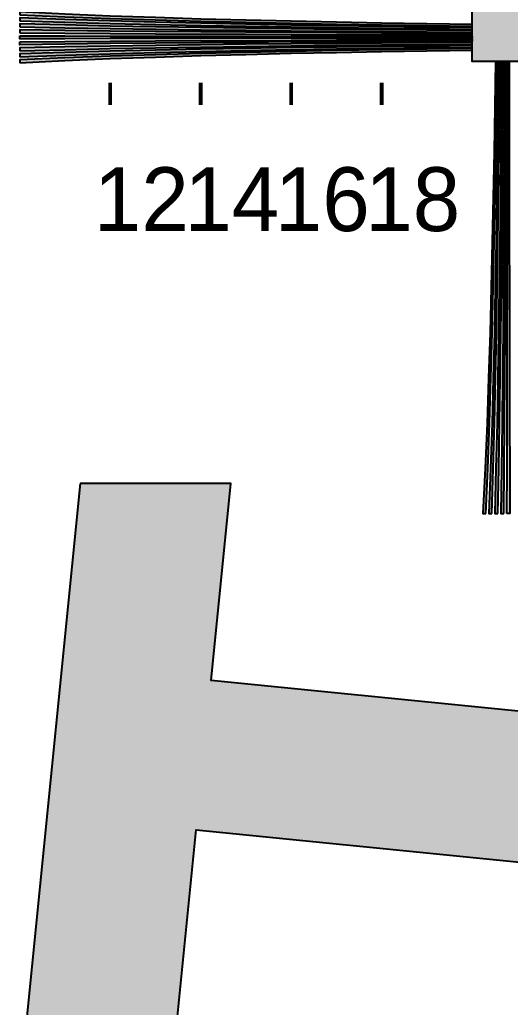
# Model space of a CAD drawing. Header units: millimetres. Extents: x 0 to 420, y 0 to 297.
# Drawn here: x 308.9 to 349.1, y 130.2 to 211.3 of the extents above; entities that cross this region are included whole.
import ezdxf

# ---------------------------------------------------------------- set-up
doc = ezdxf.new("R2010")
doc.units = ezdxf.units.MM
for name, color, linetype in [('LABELS', 7, 'Continuous'), ('PERIPHERY', 7, 'Continuous'), ('SFR', 7, 'Continuous')]:
    doc.layers.add(name, color=color, linetype=linetype)

msp = doc.modelspace()

# ---------------------------------------------------------------- hatches: boundary and pattern name
at = {"layer": 'PERIPHERY', "true_color": 0x000000}
h = msp.add_hatch(color=7, dxfattribs=at)
h.dxf.hatch_style = 1
h.paths.add_polyline_path([(350.972, 207.9), (346.022, 207.9), (346.022, 212.85), (350.972, 212.85), (350.972, 207.9)])
h = msp.add_hatch(color=7, dxfattribs=at)
h.dxf.hatch_style = 1
h.paths.add_polyline_path([(308.897, 211.735), (312.609, 211.568), (316.322, 211.426), (320.034, 211.308), (323.747, 211.203), (327.46, 211.117), (331.172, 211.042), (334.885, 210.968), (338.597, 210.912), (342.31, 210.857), (346.022, 210.807), (346.022, 210.931), (342.31, 210.987), (338.597, 211.048), (334.885, 211.116), (331.172, 211.197), (327.46, 211.283), (323.747, 211.382), (320.034, 211.5), (316.322, 211.63), (312.609, 211.791), (308.897, 211.983), (308.897, 211.735)])
h = msp.add_hatch(color=7, dxfattribs=at)
h.dxf.hatch_style = 1
h.paths.add_polyline_path([(308.897, 211.24), (312.609, 211.116), (316.322, 211.011), (320.034, 210.925), (323.747, 210.851), (327.46, 210.789), (331.172, 210.733), (334.885, 210.677), (338.597, 210.634), (342.31, 210.597), (346.022, 210.56), (346.022, 210.683), (342.31, 210.727), (338.597, 210.77), (334.885, 210.825), (331.172, 210.887), (327.46, 210.949), (323.747, 211.03), (320.034, 211.116), (316.322, 211.221), (312.609, 211.339), (308.897, 211.487), (308.897, 211.24)])
h = msp.add_hatch(color=7, dxfattribs=at)
h.dxf.hatch_style = 1
h.paths.add_polyline_path([(308.897, 210.745), (312.609, 210.665), (316.322, 210.603), (320.034, 210.547), (323.747, 210.498), (327.46, 210.454), (331.172, 210.423), (334.885, 210.386), (338.597, 210.362), (342.31, 210.337), (346.022, 210.312), (346.022, 210.436), (342.31, 210.467), (338.597, 210.498), (334.885, 210.535), (331.172, 210.578), (327.46, 210.622), (323.747, 210.677), (320.034, 210.733), (316.322, 210.807), (312.609, 210.894), (308.897, 210.993), (308.897, 210.745)])
h = msp.add_hatch(color=7, dxfattribs=at)
h.dxf.hatch_style = 1
h.paths.add_polyline_path([(308.897, 210.25), (312.609, 210.219), (316.322, 210.188), (320.034, 210.163), (323.747, 210.145), (327.46, 210.126), (331.172, 210.114), (334.885, 210.095), (338.597, 210.083), (342.31, 210.077), (346.022, 210.064), (346.022, 210.188), (342.31, 210.206), (338.597, 210.225), (334.885, 210.244), (331.172, 210.268), (327.46, 210.293), (323.747, 210.318), (320.034, 210.355), (316.322, 210.392), (312.609, 210.442), (308.897, 210.497), (308.897, 210.25)])
h = msp.add_hatch(color=7, dxfattribs=at)
h.dxf.hatch_style = 1
h.paths.add_polyline_path([(308.897, 210.003), (312.609, 209.99), (316.322, 209.984), (320.034, 209.972), (323.747, 209.965), (327.46, 209.959), (331.172, 209.959), (334.885, 209.953), (338.597, 209.947), (342.31, 209.947), (346.022, 209.941), (346.022, 209.817), (342.31, 209.811), (338.597, 209.811), (334.885, 209.805), (331.172, 209.805), (327.46, 209.799), (323.747, 209.793), (320.034, 209.787), (316.322, 209.774), (312.609, 209.768), (308.897, 209.756), (308.897, 210.003)])
h = msp.add_hatch(color=7, dxfattribs=at)
h.dxf.hatch_style = 1
h.paths.add_polyline_path([(308.897, 209.508), (312.609, 209.539), (316.322, 209.57), (320.034, 209.594), (323.747, 209.613), (327.46, 209.631), (331.172, 209.65), (334.885, 209.663), (338.597, 209.675), (342.31, 209.681), (346.022, 209.694), (346.022, 209.57), (342.31, 209.552), (338.597, 209.533), (334.885, 209.514), (331.172, 209.496), (327.46, 209.465), (323.747, 209.44), (320.034, 209.403), (316.322, 209.366), (312.609, 209.316), (308.897, 209.26), (308.897, 209.508)])
h = msp.add_hatch(color=7, dxfattribs=at)
h.dxf.hatch_style = 1
h.paths.add_polyline_path([(308.897, 208.765), (312.609, 208.864), (316.322, 208.951), (320.034, 209.025), (323.747, 209.081), (327.46, 209.136), (331.172, 209.186), (334.885, 209.223), (338.597, 209.26), (342.31, 209.291), (346.022, 209.323), (346.022, 209.446), (342.31, 209.421), (338.597, 209.397), (334.885, 209.372), (331.172, 209.341), (327.46, 209.304), (323.747, 209.261), (320.034, 209.211), (316.322, 209.155), (312.609, 209.094), (308.897, 209.013), (308.897, 208.765)])
h = msp.add_hatch(color=7, dxfattribs=at)
h.dxf.hatch_style = 1
h.paths.add_polyline_path([(308.897, 208.27), (312.609, 208.419), (316.322, 208.536), (320.034, 208.641), (323.747, 208.728), (327.46, 208.808), (331.172, 208.877), (334.885, 208.932), (338.597, 208.988), (342.31, 209.031), (346.022, 209.074), (346.022, 209.198), (342.31, 209.161), (338.597, 209.124), (334.885, 209.081), (331.172, 209.031), (327.46, 208.969), (323.747, 208.907), (320.034, 208.833), (316.322, 208.747), (312.609, 208.641), (308.897, 208.518), (308.897, 208.27)])
h = msp.add_hatch(color=7, dxfattribs=at)
h.dxf.hatch_style = 1
h.paths.add_polyline_path([(308.897, 207.775), (312.609, 207.967), (316.322, 208.128), (320.034, 208.258), (323.747, 208.375), (327.46, 208.474), (331.172, 208.567), (334.885, 208.641), (338.597, 208.71), (342.31, 208.771), (346.022, 208.827), (346.022, 208.951), (342.31, 208.901), (338.597, 208.845), (334.885, 208.79), (331.172, 208.722), (327.46, 208.641), (323.747, 208.555), (320.034, 208.449), (316.322, 208.332), (312.609, 208.19), (308.897, 208.023), (308.897, 207.775)])
h = msp.add_hatch(color=7, dxfattribs=at)
h.dxf.hatch_style = 1
h.paths.add_polyline_path([(347.139, 170.775), (347.306, 174.488), (347.448, 178.2), (347.566, 181.913), (347.671, 185.625), (347.757, 189.338), (347.832, 193.05), (347.906, 196.763), (347.961, 200.475), (348.017, 204.188), (348.067, 207.901), (347.943, 207.901), (347.887, 204.188), (347.825, 200.475), (347.757, 196.763), (347.677, 193.05), (347.591, 189.338), (347.492, 185.625), (347.374, 181.913), (347.244, 178.2), (347.083, 174.488), (346.891, 170.775), (347.139, 170.775)])
h = msp.add_hatch(color=7, dxfattribs=at)
h.dxf.hatch_style = 1
h.paths.add_polyline_path([(347.634, 170.775), (347.757, 174.488), (347.862, 178.2), (347.949, 181.913), (348.023, 185.625), (348.085, 189.338), (348.141, 193.05), (348.197, 196.763), (348.24, 200.475), (348.277, 204.188), (348.314, 207.901), (348.19, 207.901), (348.147, 204.188), (348.104, 200.475), (348.048, 196.763), (347.986, 193.05), (347.924, 189.338), (347.844, 185.625), (347.758, 181.913), (347.653, 178.2), (347.535, 174.488), (347.387, 170.775), (347.634, 170.775)])
h = msp.add_hatch(color=7, dxfattribs=at)
h.dxf.hatch_style = 1
h.paths.add_polyline_path([(348.129, 170.775), (348.209, 174.488), (348.271, 178.2), (348.327, 181.913), (348.376, 185.625), (348.42, 189.338), (348.451, 193.05), (348.488, 196.763), (348.512, 200.475), (348.537, 204.188), (348.562, 207.901), (348.438, 207.901), (348.407, 204.188), (348.376, 200.475), (348.339, 196.763), (348.296, 193.05), (348.252, 189.338), (348.197, 185.625), (348.141, 181.913), (348.067, 178.2), (347.98, 174.488), (347.881, 170.775), (348.129, 170.775)])
h = msp.add_hatch(color=7, dxfattribs=at)
h.dxf.hatch_style = 1
h.paths.add_polyline_path([(348.624, 170.775), (348.655, 174.488), (348.686, 178.2), (348.71, 181.913), (348.729, 185.625), (348.748, 189.338), (348.76, 193.05), (348.779, 196.763), (348.791, 200.475), (348.797, 204.188), (348.81, 207.901), (348.686, 207.901), (348.667, 204.188), (348.649, 200.475), (348.63, 196.763), (348.606, 193.05), (348.581, 189.338), (348.556, 185.625), (348.519, 181.913), (348.482, 178.2), (348.432, 174.488), (348.377, 170.775), (348.624, 170.775)])
h = msp.add_hatch(color=7, dxfattribs=at)
h.dxf.hatch_style = 1
h.paths.add_polyline_path([(348.871, 170.775), (348.884, 174.488), (348.89, 178.2), (348.902, 181.913), (348.908, 185.625), (348.915, 189.338), (348.915, 193.05), (348.921, 196.763), (348.927, 200.475), (348.927, 204.188), (348.933, 207.901), (349.056, 207.901), (349.063, 204.188), (349.063, 200.475), (349.069, 196.763), (349.069, 193.05), (349.075, 189.338), (349.081, 185.625), (349.087, 181.913), (349.1, 178.2), (349.106, 174.488), (349.118, 170.775), (348.871, 170.775)])
at = {"layer": 'SFR', "true_color": 0x000000}
h = msp.add_hatch(color=7, dxfattribs=at)
h.dxf.hatch_style = 1
h.paths.add_polyline_path([(313.847, 173.25), (308.897, 123.749), (321.272, 123.749), (323.379, 144.824), (372.389, 139.922), (370.772, 123.749), (383.147, 123.749), (388.097, 173.249), (375.722, 173.249), (373.615, 152.175), (324.605, 157.076), (326.222, 173.249), (313.847, 173.249), (313.847, 173.25)])

# ---------------------------------------------------------------- linework, layer by layer
at = {"layer": 'PERIPHERY', "color": 250}
for points in [[(350.972, 207.9), (346.022, 207.9), (346.022, 212.85), (350.972, 212.85), (350.972, 207.9)], [(308.897, 211.735), (312.609, 211.568), (316.322, 211.426), (320.034, 211.308), (323.747, 211.203), (327.46, 211.117), (331.172, 211.042), (334.885, 210.968), (338.597, 210.912), (342.31, 210.857), (346.022, 210.807), (346.022, 210.931), (342.31, 210.987), (338.597, 211.048), (334.885, 211.116), (331.172, 211.197), (327.46, 211.283), (323.747, 211.382), (320.034, 211.5), (316.322, 211.63), (312.609, 211.791), (308.897, 211.983), (308.897, 211.735)], [(308.897, 211.24), (312.609, 211.116), (316.322, 211.011), (320.034, 210.925), (323.747, 210.851), (327.46, 210.789), (331.172, 210.733), (334.885, 210.677), (338.597, 210.634), (342.31, 210.597), (346.022, 210.56), (346.022, 210.683), (342.31, 210.727), (338.597, 210.77), (334.885, 210.825), (331.172, 210.887), (327.46, 210.949), (323.747, 211.03), (320.034, 211.116), (316.322, 211.221), (312.609, 211.339), (308.897, 211.487), (308.897, 211.24)], [(308.897, 210.745), (312.609, 210.665), (316.322, 210.603), (320.034, 210.547), (323.747, 210.498), (327.46, 210.454), (331.172, 210.423), (334.885, 210.386), (338.597, 210.362), (342.31, 210.337), (346.022, 210.312), (346.022, 210.436), (342.31, 210.467), (338.597, 210.498), (334.885, 210.535), (331.172, 210.578), (327.46, 210.622), (323.747, 210.677), (320.034, 210.733), (316.322, 210.807), (312.609, 210.894), (308.897, 210.993), (308.897, 210.745)], [(308.897, 210.25), (312.609, 210.219), (316.322, 210.188), (320.034, 210.163), (323.747, 210.145), (327.46, 210.126), (331.172, 210.114), (334.885, 210.095), (338.597, 210.083), (342.31, 210.077), (346.022, 210.064), (346.022, 210.188), (342.31, 210.206), (338.597, 210.225), (334.885, 210.244), (331.172, 210.268), (327.46, 210.293), (323.747, 210.318), (320.034, 210.355), (316.322, 210.392), (312.609, 210.442), (308.897, 210.497), (308.897, 210.25)], [(308.897, 210.003), (312.609, 209.99), (316.322, 209.984), (320.034, 209.972), (323.747, 209.965), (327.46, 209.959), (331.172, 209.959), (334.885, 209.953), (338.597, 209.947), (342.31, 209.947), (346.022, 209.941), (346.022, 209.817), (342.31, 209.811), (338.597, 209.811), (334.885, 209.805), (331.172, 209.805), (327.46, 209.799), (323.747, 209.793), (320.034, 209.787), (316.322, 209.774), (312.609, 209.768), (308.897, 209.756), (308.897, 210.003)], [(308.897, 209.508), (312.609, 209.539), (316.322, 209.57), (320.034, 209.594), (323.747, 209.613), (327.46, 209.631), (331.172, 209.65), (334.885, 209.663), (338.597, 209.675), (342.31, 209.681), (346.022, 209.694), (346.022, 209.57), (342.31, 209.552), (338.597, 209.533), (334.885, 209.514), (331.172, 209.496), (327.46, 209.465), (323.747, 209.44), (320.034, 209.403), (316.322, 209.366), (312.609, 209.316), (308.897, 209.26), (308.897, 209.508)], [(308.897, 208.765), (312.609, 208.864), (316.322, 208.951), (320.034, 209.025), (323.747, 209.081), (327.46, 209.136), (331.172, 209.186), (334.885, 209.223), (338.597, 209.26), (342.31, 209.291), (346.022, 209.323), (346.022, 209.446), (342.31, 209.421), (338.597, 209.397), (334.885, 209.372), (331.172, 209.341), (327.46, 209.304), (323.747, 209.261), (320.034, 209.211), (316.322, 209.155), (312.609, 209.094), (308.897, 209.013), (308.897, 208.765)], [(308.897, 208.27), (312.609, 208.419), (316.322, 208.536), (320.034, 208.641), (323.747, 208.728), (327.46, 208.808), (331.172, 208.877), (334.885, 208.932), (338.597, 208.988), (342.31, 209.031), (346.022, 209.074), (346.022, 209.198), (342.31, 209.161), (338.597, 209.124), (334.885, 209.081), (331.172, 209.031), (327.46, 208.969), (323.747, 208.907), (320.034, 208.833), (316.322, 208.747), (312.609, 208.641), (308.897, 208.518), (308.897, 208.27)], [(308.897, 207.775), (312.609, 207.967), (316.322, 208.128), (320.034, 208.258), (323.747, 208.375), (327.46, 208.474), (331.172, 208.567), (334.885, 208.641), (338.597, 208.71), (342.31, 208.771), (346.022, 208.827), (346.022, 208.951), (342.31, 208.901), (338.597, 208.845), (334.885, 208.79), (331.172, 208.722), (327.46, 208.641), (323.747, 208.555), (320.034, 208.449), (316.322, 208.332), (312.609, 208.19), (308.897, 208.023), (308.897, 207.775)], [(347.139, 170.775), (347.306, 174.488), (347.448, 178.2), (347.566, 181.913), (347.671, 185.625), (347.757, 189.338), (347.832, 193.05), (347.906, 196.763), (347.961, 200.475), (348.017, 204.188), (348.067, 207.901), (347.943, 207.901), (347.887, 204.188), (347.825, 200.475), (347.757, 196.763), (347.677, 193.05), (347.591, 189.338), (347.492, 185.625), (347.374, 181.913), (347.244, 178.2), (347.083, 174.488), (346.891, 170.775), (347.139, 170.775)], [(347.634, 170.775), (347.757, 174.488), (347.862, 178.2), (347.949, 181.913), (348.023, 185.625), (348.085, 189.338), (348.141, 193.05), (348.197, 196.763), (348.24, 200.475), (348.277, 204.188), (348.314, 207.901), (348.19, 207.901), (348.147, 204.188), (348.104, 200.475), (348.048, 196.763), (347.986, 193.05), (347.924, 189.338), (347.844, 185.625), (347.758, 181.913), (347.653, 178.2), (347.535, 174.488), (347.387, 170.775), (347.634, 170.775)], [(348.129, 170.775), (348.209, 174.488), (348.271, 178.2), (348.327, 181.913), (348.376, 185.625), (348.42, 189.338), (348.451, 193.05), (348.488, 196.763), (348.512, 200.475), (348.537, 204.188), (348.562, 207.901), (348.438, 207.901), (348.407, 204.188), (348.376, 200.475), (348.339, 196.763), (348.296, 193.05), (348.252, 189.338), (348.197, 185.625), (348.141, 181.913), (348.067, 178.2), (347.98, 174.488), (347.881, 170.775), (348.129, 170.775)], [(348.624, 170.775), (348.655, 174.488), (348.686, 178.2), (348.71, 181.913), (348.729, 185.625), (348.748, 189.338), (348.76, 193.05), (348.779, 196.763), (348.791, 200.475), (348.797, 204.188), (348.81, 207.901), (348.686, 207.901), (348.667, 204.188), (348.649, 200.475), (348.63, 196.763), (348.606, 193.05), (348.581, 189.338), (348.556, 185.625), (348.519, 181.913), (348.482, 178.2), (348.432, 174.488), (348.377, 170.775), (348.624, 170.775)], [(348.871, 170.775), (348.884, 174.488), (348.89, 178.2), (348.902, 181.913), (348.908, 185.625), (348.915, 189.338), (348.915, 193.05), (348.921, 196.763), (348.927, 200.475), (348.927, 204.188), (348.933, 207.901), (349.056, 207.901), (349.063, 204.188), (349.063, 200.475), (349.069, 196.763), (349.069, 193.05), (349.075, 189.338), (349.081, 185.625), (349.087, 181.913), (349.1, 178.2), (349.106, 174.488), (349.118, 170.775), (348.871, 170.775)]]:
    msp.add_lwpolyline(points, close=True, dxfattribs=at)
at = {"layer": 'PERIPHERY', "color": 250, "lineweight": 35, "const_width": 0.309}
for points in [[(316.322, 206.166), (316.322, 204.31)], [(323.747, 206.166), (323.747, 204.31)], [(331.172, 206.166), (331.172, 204.31)], [(338.597, 206.166), (338.597, 204.31)]]:
    msp.add_lwpolyline(points, dxfattribs=at)
at = {"layer": 'PERIPHERY', "color": 250, "true_color": 0x000000}
for points in [[(350.972, 207.9), (350.972, 212.85), (346.022, 212.85)], [(346.022, 212.85), (346.022, 207.9), (350.972, 207.9)], [(308.897, 211.983), (316.322, 211.426), (320.034, 211.308)], [(308.897, 211.983), (320.034, 211.308), (323.747, 211.203)], [(323.747, 211.203), (312.609, 211.791), (308.897, 211.983)], [(323.747, 211.203), (316.322, 211.63), (312.609, 211.791)], [(323.747, 211.203), (320.034, 211.5), (316.322, 211.63)], [(308.897, 211.487), (308.897, 211.24), (312.609, 211.116)], [(308.897, 211.487), (312.609, 211.116), (316.322, 211.011)], [(308.897, 211.487), (316.322, 211.011), (320.034, 210.925)], [(308.897, 211.487), (320.034, 210.925), (323.747, 210.851)], [(323.747, 210.851), (312.609, 211.339), (308.897, 211.487)], [(308.897, 210.993), (308.897, 210.745), (312.609, 210.665)], [(308.897, 210.993), (312.609, 210.665), (316.322, 210.603)], [(308.897, 210.993), (316.322, 210.603), (320.034, 210.547)], [(308.897, 210.993), (320.034, 210.547), (323.747, 210.498)], [(308.897, 210.993), (323.747, 210.498), (327.46, 210.454)], [(327.46, 210.454), (312.609, 210.894), (308.897, 210.993)], [(323.747, 210.851), (316.322, 211.221), (312.609, 211.339)], [(327.46, 210.454), (316.322, 210.807), (312.609, 210.894)], [(323.747, 210.851), (320.034, 211.116), (316.322, 211.221)], [(327.46, 210.454), (320.034, 210.733), (316.322, 210.807)], [(323.747, 211.203), (323.747, 211.382), (320.034, 211.5)], [(323.747, 210.851), (323.747, 211.03), (320.034, 211.116)], [(323.747, 211.203), (327.46, 211.283), (323.747, 211.382)], [(323.747, 211.203), (331.172, 211.197), (327.46, 211.283)], [(323.747, 211.203), (327.46, 211.117), (331.172, 211.042)], [(323.747, 211.203), (331.172, 211.042), (334.885, 210.968)], [(323.747, 211.203), (334.885, 210.968), (338.597, 210.912)], [(323.747, 211.203), (338.597, 210.912), (342.31, 210.857)], [(323.747, 211.203), (342.31, 210.857), (346.022, 210.807)], [(323.747, 211.203), (346.022, 210.807), (346.022, 210.931)], [(323.747, 211.203), (346.022, 210.931), (342.31, 210.987)], [(323.747, 211.203), (342.31, 210.987), (338.597, 211.048)], [(323.747, 211.203), (338.597, 211.048), (334.885, 211.116)], [(323.747, 211.203), (334.885, 211.116), (331.172, 211.197)], [(323.747, 210.851), (327.46, 210.949), (323.747, 211.03)], [(323.747, 210.851), (331.172, 210.887), (327.46, 210.949)], [(323.747, 210.851), (334.885, 210.825), (331.172, 210.887)], [(323.747, 210.851), (327.46, 210.789), (331.172, 210.733)], [(323.747, 210.851), (331.172, 210.733), (334.885, 210.677)], [(323.747, 210.851), (334.885, 210.677), (338.597, 210.634)], [(323.747, 210.851), (338.597, 210.634), (342.31, 210.597)], [(323.747, 210.851), (342.31, 210.597), (346.022, 210.56)], [(323.747, 210.851), (346.022, 210.56), (346.022, 210.683)], [(323.747, 210.851), (346.022, 210.683), (342.31, 210.727)], [(323.747, 210.851), (342.31, 210.727), (338.597, 210.77)], [(323.747, 210.851), (338.597, 210.77), (334.885, 210.825)], [(308.897, 210.497), (308.897, 210.25), (312.609, 210.219)], [(308.897, 210.497), (312.609, 210.219), (316.322, 210.188)], [(308.897, 210.497), (316.322, 210.188), (320.034, 210.163)], [(308.897, 210.497), (320.034, 210.163), (323.747, 210.145)], [(308.897, 210.497), (323.747, 210.145), (327.46, 210.126)], [(308.897, 210.497), (327.46, 210.126), (331.172, 210.114)], [(308.897, 210.497), (331.172, 210.114), (334.885, 210.095)], [(334.885, 210.095), (312.609, 210.442), (308.897, 210.497)], [(308.897, 210.003), (308.897, 209.756), (312.609, 209.768)], [(308.897, 210.003), (312.609, 209.768), (316.322, 209.774)], [(308.897, 210.003), (316.322, 209.774), (320.034, 209.787)], [(308.897, 210.003), (320.034, 209.787), (323.747, 209.793)], [(308.897, 210.003), (323.747, 209.793), (327.46, 209.799)], [(308.897, 210.003), (327.46, 209.799), (331.172, 209.805)], [(308.897, 210.003), (331.172, 209.805), (334.885, 209.805)], [(308.897, 210.003), (334.885, 209.805), (338.597, 209.811)], [(308.897, 210.003), (338.597, 209.811), (342.31, 209.811)], [(308.897, 210.003), (342.31, 209.811), (346.022, 209.817)], [(346.022, 209.817), (312.609, 209.99), (308.897, 210.003)], [(334.885, 210.095), (316.322, 210.392), (312.609, 210.442)], [(346.022, 209.817), (316.322, 209.984), (312.609, 209.99)], [(334.885, 210.095), (320.034, 210.355), (316.322, 210.392)], [(327.46, 210.454), (323.747, 210.677), (320.034, 210.733)], [(334.885, 210.095), (323.747, 210.318), (320.034, 210.355)], [(327.46, 210.454), (327.46, 210.622), (323.747, 210.677)], [(334.885, 210.095), (327.46, 210.293), (323.747, 210.318)], [(327.46, 210.454), (331.172, 210.578), (327.46, 210.622)], [(327.46, 210.454), (334.885, 210.535), (331.172, 210.578)], [(327.46, 210.454), (338.597, 210.498), (334.885, 210.535)], [(327.46, 210.454), (342.31, 210.467), (338.597, 210.498)], [(327.46, 210.454), (346.022, 210.436), (342.31, 210.467)], [(327.46, 210.454), (331.172, 210.423), (338.597, 210.362)], [(327.46, 210.454), (338.597, 210.362), (342.31, 210.337)], [(327.46, 210.454), (342.31, 210.337), (346.022, 210.312)], [(327.46, 210.454), (346.022, 210.312), (346.022, 210.436)], [(334.885, 210.095), (331.172, 210.268), (327.46, 210.293)], [(331.172, 210.423), (334.885, 210.386), (338.597, 210.362)], [(334.885, 210.095), (334.885, 210.244), (331.172, 210.268)], [(334.885, 210.095), (338.597, 210.225), (334.885, 210.244)], [(334.885, 210.095), (342.31, 210.206), (338.597, 210.225)], [(334.885, 210.095), (346.022, 210.188), (342.31, 210.206)], [(334.885, 210.095), (342.31, 210.077), (346.022, 210.188)], [(334.885, 210.095), (338.597, 210.083), (342.31, 210.077)], [(342.31, 210.077), (346.022, 210.064), (346.022, 210.188)], [(308.897, 209.508), (346.022, 209.57), (346.022, 209.694)], [(308.897, 209.508), (346.022, 209.694), (342.31, 209.681)], [(308.897, 209.508), (342.31, 209.681), (338.597, 209.675)], [(308.897, 209.508), (338.597, 209.675), (334.885, 209.663)], [(308.897, 209.508), (334.885, 209.663), (331.172, 209.65)], [(308.897, 209.508), (331.172, 209.65), (327.46, 209.631)], [(308.897, 209.508), (327.46, 209.631), (323.747, 209.613)], [(308.897, 209.508), (323.747, 209.613), (320.034, 209.594)], [(308.897, 209.508), (320.034, 209.594), (316.322, 209.57)], [(308.897, 209.508), (342.31, 209.552), (346.022, 209.57)], [(308.897, 209.508), (338.597, 209.533), (342.31, 209.552)], [(308.897, 209.508), (334.885, 209.514), (338.597, 209.533)], [(308.897, 209.508), (331.172, 209.496), (334.885, 209.514)], [(308.897, 209.508), (308.897, 209.26), (312.609, 209.316)], [(308.897, 209.508), (312.609, 209.316), (316.322, 209.366)], [(308.897, 209.508), (316.322, 209.366), (320.034, 209.403)], [(308.897, 209.508), (320.034, 209.403), (323.747, 209.44)], [(308.897, 209.508), (323.747, 209.44), (327.46, 209.465)], [(308.897, 209.508), (327.46, 209.465), (331.172, 209.496)], [(308.897, 209.013), (346.022, 209.323), (346.022, 209.446)], [(308.897, 209.013), (346.022, 209.446), (342.31, 209.421)], [(308.897, 209.013), (342.31, 209.421), (338.597, 209.397)], [(308.897, 209.013), (338.597, 209.397), (334.885, 209.372)], [(308.897, 209.013), (334.885, 209.372), (331.172, 209.341)], [(308.897, 209.013), (331.172, 209.341), (327.46, 209.304)], [(308.897, 209.013), (342.31, 209.291), (346.022, 209.323)], [(308.897, 209.013), (327.46, 209.304), (323.747, 209.261)], [(308.897, 209.013), (338.597, 209.26), (342.31, 209.291)], [(308.897, 209.013), (323.747, 209.261), (320.034, 209.211)], [(308.897, 209.013), (334.885, 209.223), (338.597, 209.26)], [(308.897, 209.013), (331.172, 209.186), (334.885, 209.223)], [(308.897, 209.013), (320.034, 209.211), (316.322, 209.155)], [(308.897, 208.518), (331.172, 208.877), (346.022, 209.198)], [(308.897, 208.518), (346.022, 209.198), (342.31, 209.161)], [(308.897, 209.013), (327.46, 209.136), (331.172, 209.186)], [(346.022, 209.817), (320.034, 209.972), (316.322, 209.984)], [(346.022, 209.817), (323.747, 209.965), (320.034, 209.972)], [(346.022, 209.817), (327.46, 209.959), (323.747, 209.965)], [(346.022, 209.817), (331.172, 209.959), (327.46, 209.959)], [(346.022, 209.817), (334.885, 209.953), (331.172, 209.959)], [(331.172, 208.877), (338.597, 208.988), (346.022, 209.198)], [(346.022, 209.817), (338.597, 209.947), (334.885, 209.953)], [(346.022, 209.817), (342.31, 209.947), (338.597, 209.947)], [(338.597, 208.988), (342.31, 209.031), (346.022, 209.198)], [(346.022, 209.817), (346.022, 209.941), (342.31, 209.947)], [(342.31, 209.031), (346.022, 209.074), (346.022, 209.198)], [(308.897, 208.518), (342.31, 209.161), (338.597, 209.124)], [(316.322, 209.155), (312.609, 209.094), (308.897, 209.013)], [(308.897, 209.013), (323.747, 209.081), (327.46, 209.136)], [(308.897, 208.518), (338.597, 209.124), (334.885, 209.081)], [(308.897, 208.518), (334.885, 209.081), (331.172, 209.031)], [(308.897, 209.013), (320.034, 209.025), (323.747, 209.081)], [(308.897, 208.518), (331.172, 209.031), (327.46, 208.969)], [(308.897, 209.013), (316.322, 208.951), (320.034, 209.025)], [(308.897, 209.013), (308.897, 208.765), (312.609, 208.864)], [(308.897, 209.013), (312.609, 208.864), (316.322, 208.951)], [(308.897, 208.518), (327.46, 208.969), (323.747, 208.907)], [(308.897, 208.023), (331.172, 208.567), (346.022, 208.951)], [(308.897, 208.023), (346.022, 208.951), (342.31, 208.901)], [(308.897, 208.518), (323.747, 208.907), (320.034, 208.833)], [(308.897, 208.023), (342.31, 208.901), (338.597, 208.845)], [(308.897, 208.518), (327.46, 208.808), (331.172, 208.877)], [(308.897, 208.023), (338.597, 208.845), (334.885, 208.79)], [(308.897, 208.518), (320.034, 208.833), (316.322, 208.747)], [(308.897, 208.518), (323.747, 208.728), (327.46, 208.808)], [(308.897, 208.023), (334.885, 208.79), (331.172, 208.722)], [(316.322, 208.747), (312.609, 208.641), (308.897, 208.518)], [(308.897, 208.518), (320.034, 208.641), (323.747, 208.728)], [(308.897, 208.023), (331.172, 208.722), (327.46, 208.641)], [(308.897, 208.023), (327.46, 208.641), (323.747, 208.555)], [(308.897, 208.518), (316.322, 208.536), (320.034, 208.641)], [(308.897, 208.023), (327.46, 208.474), (331.172, 208.567)], [(308.897, 208.023), (323.747, 208.555), (320.034, 208.449)], [(308.897, 208.518), (312.609, 208.419), (316.322, 208.536)], [(308.897, 208.518), (308.897, 208.27), (312.609, 208.419)], [(308.897, 208.023), (323.747, 208.375), (327.46, 208.474)], [(308.897, 208.023), (320.034, 208.449), (316.322, 208.332)], [(308.897, 208.023), (320.034, 208.258), (323.747, 208.375)], [(331.172, 208.877), (334.885, 208.932), (338.597, 208.988)], [(331.172, 208.567), (334.885, 208.641), (346.022, 208.951)], [(334.885, 208.641), (338.597, 208.71), (346.022, 208.951)], [(338.597, 208.71), (342.31, 208.771), (346.022, 208.951)], [(342.31, 208.771), (346.022, 208.827), (346.022, 208.951)], [(316.322, 208.332), (312.609, 208.19), (308.897, 208.023)], [(308.897, 208.023), (316.322, 208.128), (320.034, 208.258)], [(308.897, 208.023), (312.609, 207.967), (316.322, 208.128)], [(308.897, 208.023), (308.897, 207.775), (312.609, 207.967)], [(347.671, 185.625), (348.017, 204.188), (348.067, 207.901)], [(347.671, 185.625), (348.067, 207.901), (347.943, 207.901)], [(347.671, 185.625), (347.943, 207.901), (347.887, 204.188)], [(348.023, 185.625), (348.277, 204.188), (348.314, 207.901)], [(348.023, 185.625), (348.314, 207.901), (348.19, 207.901)], [(348.023, 185.625), (348.19, 207.901), (348.147, 204.188)], [(348.42, 189.338), (348.438, 207.901), (348.407, 204.188)], [(348.42, 189.338), (348.537, 204.188), (348.562, 207.901)], [(348.42, 189.338), (348.562, 207.901), (348.438, 207.901)], [(348.779, 196.763), (348.686, 207.901), (348.667, 204.188)], [(348.797, 204.188), (348.81, 207.901), (348.686, 207.901)], [(348.779, 196.763), (348.797, 204.188), (348.686, 207.901)], [(348.871, 170.775), (349.063, 204.188), (349.056, 207.901)], [(349.056, 207.901), (348.884, 174.488), (348.871, 170.775)], [(349.056, 207.901), (348.89, 178.2), (348.884, 174.488)], [(349.056, 207.901), (348.902, 181.913), (348.89, 178.2)], [(349.056, 207.901), (348.908, 185.625), (348.902, 181.913)], [(349.056, 207.901), (348.915, 189.338), (348.908, 185.625)], [(349.056, 207.901), (348.921, 196.763), (348.915, 193.05)], [(349.056, 207.901), (348.915, 193.05), (348.915, 189.338)], [(349.056, 207.901), (348.927, 200.475), (348.921, 196.763)], [(349.056, 207.901), (348.933, 207.901), (348.927, 204.188)], [(349.056, 207.901), (348.927, 204.188), (348.927, 200.475)], [(347.671, 185.625), (347.961, 200.475), (348.017, 204.188)], [(347.671, 185.625), (347.887, 204.188), (347.825, 200.475)], [(348.023, 185.625), (348.24, 200.475), (348.277, 204.188)], [(348.023, 185.625), (348.147, 204.188), (348.104, 200.475)], [(348.42, 189.338), (348.407, 204.188), (348.376, 200.475)], [(348.42, 189.338), (348.512, 200.475), (348.537, 204.188)], [(348.779, 196.763), (348.667, 204.188), (348.649, 200.475)], [(348.779, 196.763), (348.791, 200.475), (348.797, 204.188)], [(348.871, 170.775), (349.063, 200.475), (349.063, 204.188)], [(347.671, 185.625), (347.906, 196.763), (347.961, 200.475)], [(347.671, 185.625), (347.825, 200.475), (347.757, 196.763)], [(348.023, 185.625), (348.197, 196.763), (348.24, 200.475)], [(348.023, 185.625), (348.104, 200.475), (348.048, 196.763)], [(348.42, 189.338), (348.376, 200.475), (348.339, 196.763)], [(348.42, 189.338), (348.451, 193.05), (348.512, 200.475)], [(348.451, 193.05), (348.488, 196.763), (348.512, 200.475)], [(348.779, 196.763), (348.649, 200.475), (348.63, 196.763)], [(348.871, 170.775), (349.069, 196.763), (349.063, 200.475)], [(347.671, 185.625), (347.832, 193.05), (347.906, 196.763)], [(347.671, 185.625), (347.757, 196.763), (347.677, 193.05)], [(348.023, 185.625), (348.048, 196.763), (347.986, 193.05)], [(348.023, 185.625), (348.141, 193.05), (348.197, 196.763)], [(348.42, 189.338), (348.339, 196.763), (348.296, 193.05)], [(348.377, 170.775), (348.76, 193.05), (348.779, 196.763)], [(348.779, 196.763), (348.432, 174.488), (348.377, 170.775)], [(348.779, 196.763), (348.482, 178.2), (348.432, 174.488)], [(348.779, 196.763), (348.519, 181.913), (348.482, 178.2)], [(348.779, 196.763), (348.556, 185.625), (348.519, 181.913)], [(348.779, 196.763), (348.581, 189.338), (348.556, 185.625)], [(348.779, 196.763), (348.606, 193.05), (348.581, 189.338)], [(348.779, 196.763), (348.63, 196.763), (348.606, 193.05)], [(348.871, 170.775), (349.069, 193.05), (349.069, 196.763)], [(347.671, 185.625), (347.677, 193.05), (347.591, 189.338)], [(347.671, 185.625), (347.757, 189.338), (347.832, 193.05)], [(348.023, 185.625), (347.986, 193.05), (347.924, 189.338)], [(348.023, 185.625), (348.085, 189.338), (348.141, 193.05)], [(348.42, 189.338), (348.296, 193.05), (348.252, 189.338)], [(348.377, 170.775), (348.748, 189.338), (348.76, 193.05)], [(348.871, 170.775), (349.075, 189.338), (349.069, 193.05)], [(347.671, 185.625), (347.591, 189.338), (347.492, 185.625)], [(348.023, 185.625), (347.924, 189.338), (347.844, 185.625)], [(347.881, 170.775), (348.376, 185.625), (348.42, 189.338)], [(348.42, 189.338), (347.98, 174.488), (347.881, 170.775)], [(348.42, 189.338), (348.067, 178.2), (347.98, 174.488)], [(348.42, 189.338), (348.141, 181.913), (348.067, 178.2)], [(348.42, 189.338), (348.197, 185.625), (348.141, 181.913)], [(348.42, 189.338), (348.252, 189.338), (348.197, 185.625)], [(348.377, 170.775), (348.729, 185.625), (348.748, 189.338)], [(348.871, 170.775), (349.081, 185.625), (349.075, 189.338)], [(346.891, 170.775), (347.566, 181.913), (347.671, 185.625)], [(347.671, 185.625), (347.083, 174.488), (346.891, 170.775)], [(347.671, 185.625), (347.244, 178.2), (347.083, 174.488)], [(347.671, 185.625), (347.374, 181.913), (347.244, 178.2)], [(347.671, 185.625), (347.492, 185.625), (347.374, 181.913)], [(347.387, 170.775), (347.949, 181.913), (348.023, 185.625)], [(348.023, 185.625), (347.535, 174.488), (347.387, 170.775)], [(348.023, 185.625), (347.653, 178.2), (347.535, 174.488)], [(348.023, 185.625), (347.758, 181.913), (347.653, 178.2)], [(348.023, 185.625), (347.844, 185.625), (347.758, 181.913)], [(347.881, 170.775), (348.327, 181.913), (348.376, 185.625)], [(348.377, 170.775), (348.71, 181.913), (348.729, 185.625)], [(348.871, 170.775), (349.087, 181.913), (349.081, 185.625)], [(346.891, 170.775), (347.448, 178.2), (347.566, 181.913)], [(347.387, 170.775), (347.862, 178.2), (347.949, 181.913)], [(347.881, 170.775), (348.271, 178.2), (348.327, 181.913)], [(348.377, 170.775), (348.686, 178.2), (348.71, 181.913)], [(348.871, 170.775), (349.1, 178.2), (349.087, 181.913)], [(346.891, 170.775), (347.306, 174.488), (347.448, 178.2)], [(347.387, 170.775), (347.757, 174.488), (347.862, 178.2)], [(347.881, 170.775), (348.209, 174.488), (348.271, 178.2)], [(348.377, 170.775), (348.655, 174.488), (348.686, 178.2)], [(348.871, 170.775), (349.106, 174.488), (349.1, 178.2)], [(346.891, 170.775), (347.139, 170.775), (347.306, 174.488)], [(347.387, 170.775), (347.634, 170.775), (347.757, 174.488)], [(347.881, 170.775), (348.129, 170.775), (348.209, 174.488)], [(348.377, 170.775), (348.624, 170.775), (348.655, 174.488)], [(348.871, 170.775), (349.118, 170.775), (349.106, 174.488)]]:
    msp.add_solid(points, dxfattribs=at)
at = {"layer": 'SFR', "color": 250}
msp.add_lwpolyline([(313.847, 173.25), (308.897, 123.749), (321.272, 123.749), (323.379, 144.824), (372.389, 139.922), (370.772, 123.749), (383.147, 123.749), (388.097, 173.249), (375.722, 173.249), (373.615, 152.175), (324.605, 157.076), (326.222, 173.249), (313.847, 173.249), (313.847, 173.25)], close=True, dxfattribs=at)
at = {"layer": 'SFR', "color": 250, "true_color": 0x000000}
for points in [[(313.847, 173.249), (313.847, 173.25), (308.897, 123.749)], [(313.847, 173.249), (308.897, 123.749), (321.272, 123.749)], [(313.847, 173.249), (321.272, 123.749), (323.379, 144.824)], [(313.847, 173.249), (323.379, 144.824), (324.605, 157.076)], [(324.605, 157.076), (326.222, 173.249), (313.847, 173.249)], [(323.379, 144.824), (373.615, 152.175), (324.605, 157.076)], [(323.379, 144.824), (372.389, 139.922), (373.615, 152.175)]]:
    msp.add_solid(points, dxfattribs=at)

# ---------------------------------------------------------------- texts
at = {"layer": 'LABELS', "color": 250}
for s, p in [('12', (314.978, 193.972)), ('14', (322.403, 193.972)), ('16', (329.828, 193.972)), ('18', (337.253, 193.972))]:
    msp.add_text(s, height=5.2388, dxfattribs=at).set_placement(p)

doc.saveas('drawing.dxf')
